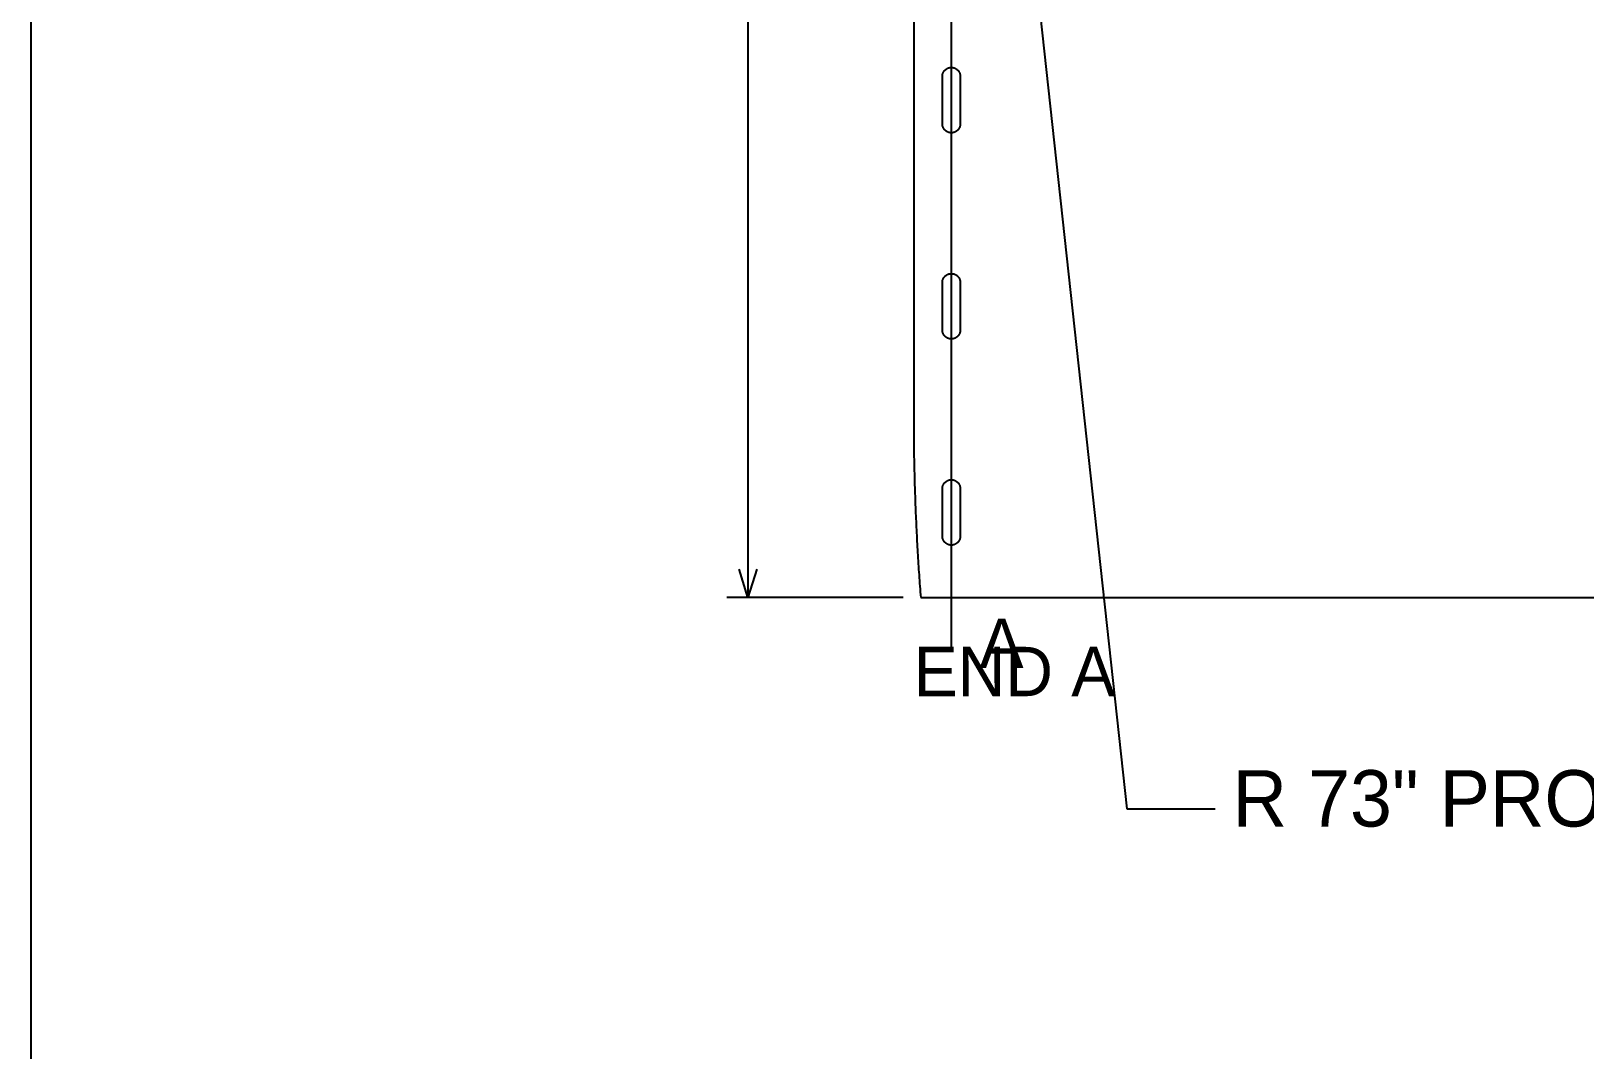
# Model space of a CAD drawing. Header units: inches. Extents: x 4 to 268, y 4 to 172.
# Drawn here: x 3.78 to 52.76, y 64.16 to 96.29 of the extents above; entities that cross this region are included whole.
import ezdxf

# ---------------------------------------------------------------- set-up
doc = ezdxf.new("R2010")
doc.units = ezdxf.units.IN
doc.header["$MEASUREMENT"] = 0

msp = doc.modelspace()

# ---------------------------------------------------------------- linework, layer by layer
at = {"layer": 'ANNOTATION'}
for p, q in [((32.788, 137.459), (32.788, 76.763)), ((26.378, 135.793), (26.378, 78.43)), ((31.656, 132.954), (38.323, 71.763)), ((26.378, 78.43), (26.101, 79.318)), ((26.656, 79.318), (26.378, 78.43)), ((31.267, 78.43), (25.712, 78.43)), ((38.323, 71.763), (41.101, 71.763))]:
    msp.add_line(p, q, dxfattribs=at)
at = {"layer": 'OUTLINE'}
for p, q in [((3.778, 3.778), (3.778, 172.222)), ((31.601, 130.111), (31.601, 84.111)), ((32.562, 95.029), (32.571, 95.04)), ((32.571, 95.04), (32.58, 95.05)), ((32.58, 95.05), (32.589, 95.06)), ((32.589, 95.06), (32.599, 95.07)), ((32.599, 95.07), (32.61, 95.079)), ((32.61, 95.079), (32.621, 95.087)), ((32.621, 95.087), (32.632, 95.095)), ((32.632, 95.095), (32.644, 95.102)), ((32.644, 95.102), (32.656, 95.109)), ((32.656, 95.109), (32.668, 95.115)), ((32.668, 95.115), (32.681, 95.121)), ((32.681, 95.121), (32.693, 95.126)), ((32.693, 95.126), (32.707, 95.13)), ((32.707, 95.13), (32.72, 95.134)), ((32.72, 95.134), (32.733, 95.137)), ((32.733, 95.137), (32.747, 95.139)), ((32.747, 95.139), (32.761, 95.141)), ((32.761, 95.141), (32.774, 95.142)), ((32.774, 95.142), (32.788, 95.142)), ((32.788, 95.142), (32.802, 95.142)), ((32.802, 95.142), (32.816, 95.141)), ((32.816, 95.141), (32.829, 95.139)), ((32.829, 95.139), (32.843, 95.137)), ((32.843, 95.137), (32.857, 95.134)), ((32.857, 95.134), (32.87, 95.13)), ((32.87, 95.13), (32.883, 95.126)), ((32.883, 95.126), (32.896, 95.121)), ((32.896, 95.121), (32.908, 95.115)), ((32.908, 95.115), (32.921, 95.109)), ((32.921, 95.109), (32.933, 95.102)), ((32.933, 95.102), (32.944, 95.095)), ((32.944, 95.095), (32.956, 95.087)), ((32.956, 95.087), (32.967, 95.079)), ((32.967, 95.079), (32.977, 95.07)), ((32.977, 95.07), (32.987, 95.06)), ((32.987, 95.06), (32.997, 95.05)), ((32.997, 95.05), (33.006, 95.04)), ((33.006, 95.04), (33.014, 95.029)), ((32.507, 94.875), (32.508, 94.889)), ((32.507, 94.861), (32.507, 94.875)), ((32.507, 93.361), (32.507, 94.861)), ((32.508, 94.889), (32.51, 94.902)), ((32.51, 94.902), (32.512, 94.916)), ((32.512, 94.916), (32.515, 94.929)), ((32.515, 94.929), (32.519, 94.943)), ((32.519, 94.943), (32.523, 94.956)), ((32.523, 94.956), (32.528, 94.969)), ((32.528, 94.969), (32.534, 94.981)), ((32.534, 94.981), (32.54, 94.994)), ((32.54, 94.994), (32.547, 95.006)), ((32.547, 95.006), (32.554, 95.017)), ((32.554, 95.017), (32.562, 95.029)), ((33.014, 95.029), (33.022, 95.017)), ((33.022, 95.017), (33.029, 95.006)), ((33.029, 95.006), (33.036, 94.994)), ((33.036, 94.994), (33.042, 94.981)), ((33.042, 94.981), (33.048, 94.969)), ((33.048, 94.969), (33.053, 94.956)), ((33.053, 94.956), (33.057, 94.943)), ((33.057, 94.943), (33.061, 94.929)), ((33.061, 94.929), (33.064, 94.916)), ((33.064, 94.916), (33.066, 94.902)), ((33.066, 94.902), (33.068, 94.889)), ((33.068, 94.889), (33.069, 94.875)), ((33.069, 94.875), (33.069, 94.861)), ((33.069, 94.861), (33.069, 93.361)), ((32.507, 93.354), (32.507, 93.361)), ((32.507, 93.347), (32.507, 93.354)), ((32.508, 93.34), (32.507, 93.347)), ((32.508, 93.334), (32.508, 93.34)), ((32.509, 93.327), (32.508, 93.334)), ((32.51, 93.32), (32.509, 93.327)), ((32.511, 93.313), (32.51, 93.32)), ((32.512, 93.306), (32.511, 93.313)), ((32.514, 93.299), (32.512, 93.306)), ((32.515, 93.293), (32.514, 93.299)), ((32.517, 93.286), (32.515, 93.293)), ((32.519, 93.279), (32.517, 93.286)), ((32.521, 93.273), (32.519, 93.279)), ((32.523, 93.266), (32.521, 93.273)), ((32.526, 93.26), (32.523, 93.266)), ((32.528, 93.253), (32.526, 93.26)), ((32.531, 93.247), (32.528, 93.253)), ((32.534, 93.241), (32.531, 93.247)), ((32.537, 93.235), (32.534, 93.241)), ((32.54, 93.229), (32.537, 93.235)), ((32.543, 93.222), (32.54, 93.229)), ((32.547, 93.217), (32.543, 93.222)), ((32.551, 93.211), (32.547, 93.217)), ((32.554, 93.205), (32.551, 93.211)), ((32.558, 93.199), (32.554, 93.205)), ((32.562, 93.194), (32.558, 93.199)), ((32.566, 93.188), (32.562, 93.194)), ((32.571, 93.183), (32.566, 93.188)), ((32.575, 93.177), (32.571, 93.183)), ((32.58, 93.172), (32.575, 93.177)), ((32.584, 93.167), (32.58, 93.172)), ((32.589, 93.162), (32.584, 93.167)), ((32.594, 93.157), (32.589, 93.162)), ((32.599, 93.153), (32.594, 93.157)), ((32.604, 93.148), (32.599, 93.153)), ((32.61, 93.144), (32.604, 93.148)), ((32.615, 93.139), (32.61, 93.144)), ((32.621, 93.135), (32.615, 93.139)), ((32.626, 93.131), (32.621, 93.135)), ((32.632, 93.127), (32.626, 93.131)), ((32.638, 93.123), (32.632, 93.127)), ((32.644, 93.12), (32.638, 93.123)), ((32.65, 93.116), (32.644, 93.12)), ((32.656, 93.113), (32.65, 93.116)), ((32.662, 93.11), (32.656, 93.113)), ((32.668, 93.107), (32.662, 93.11)), ((32.674, 93.104), (32.668, 93.107)), ((32.681, 93.101), (32.674, 93.104)), ((32.687, 93.099), (32.681, 93.101)), ((32.693, 93.096), (32.687, 93.099)), ((32.7, 93.094), (32.693, 93.096)), ((32.707, 93.092), (32.7, 93.094)), ((32.713, 93.09), (32.707, 93.092)), ((32.72, 93.088), (32.713, 93.09)), ((32.727, 93.087), (32.72, 93.088)), ((32.733, 93.085), (32.727, 93.087)), ((32.74, 93.084), (32.733, 93.085)), ((32.747, 93.083), (32.74, 93.084)), ((32.754, 93.082), (32.747, 93.083)), ((32.761, 93.081), (32.754, 93.082)), ((32.768, 93.081), (32.761, 93.081)), ((32.774, 93.08), (32.768, 93.081)), ((32.781, 93.08), (32.774, 93.08)), ((32.788, 93.08), (32.781, 93.08)), ((32.795, 93.08), (32.788, 93.08)), ((32.802, 93.08), (32.795, 93.08)), ((32.809, 93.081), (32.802, 93.08)), ((32.816, 93.081), (32.809, 93.081)), ((32.823, 93.082), (32.816, 93.081)), ((32.829, 93.083), (32.823, 93.082)), ((32.836, 93.084), (32.829, 93.083)), ((32.843, 93.085), (32.836, 93.084)), ((32.85, 93.087), (32.843, 93.085)), ((32.857, 93.088), (32.85, 93.087)), ((32.863, 93.09), (32.857, 93.088)), ((32.87, 93.092), (32.863, 93.09)), ((32.876, 93.094), (32.87, 93.092)), ((32.883, 93.096), (32.876, 93.094)), ((32.889, 93.099), (32.883, 93.096)), ((32.896, 93.101), (32.889, 93.099)), ((32.902, 93.104), (32.896, 93.101)), ((32.908, 93.107), (32.902, 93.104)), ((32.915, 93.11), (32.908, 93.107)), ((32.921, 93.113), (32.915, 93.11)), ((32.927, 93.116), (32.921, 93.113)), ((32.933, 93.12), (32.927, 93.116)), ((32.939, 93.123), (32.933, 93.12)), ((32.944, 93.127), (32.939, 93.123)), ((32.95, 93.131), (32.944, 93.127)), ((32.956, 93.135), (32.95, 93.131)), ((32.961, 93.139), (32.956, 93.135)), ((32.967, 93.144), (32.961, 93.139)), ((32.972, 93.148), (32.967, 93.144)), ((32.977, 93.153), (32.972, 93.148)), ((32.982, 93.157), (32.977, 93.153)), ((32.987, 93.162), (32.982, 93.157)), ((32.992, 93.167), (32.987, 93.162)), ((32.997, 93.172), (32.992, 93.167)), ((33.001, 93.177), (32.997, 93.172)), ((33.006, 93.183), (33.001, 93.177)), ((33.01, 93.188), (33.006, 93.183)), ((33.014, 93.194), (33.01, 93.188)), ((33.018, 93.199), (33.014, 93.194)), ((33.022, 93.205), (33.018, 93.199)), ((33.026, 93.211), (33.022, 93.205)), ((33.029, 93.217), (33.026, 93.211)), ((33.033, 93.222), (33.029, 93.217)), ((33.036, 93.229), (33.033, 93.222)), ((33.039, 93.235), (33.036, 93.229)), ((33.042, 93.241), (33.039, 93.235)), ((33.045, 93.247), (33.042, 93.241)), ((33.048, 93.253), (33.045, 93.247)), ((33.051, 93.26), (33.048, 93.253)), ((33.053, 93.266), (33.051, 93.26)), ((33.055, 93.273), (33.053, 93.266)), ((33.057, 93.279), (33.055, 93.273)), ((33.059, 93.286), (33.057, 93.279)), ((33.061, 93.293), (33.059, 93.286)), ((33.063, 93.299), (33.061, 93.293)), ((33.064, 93.306), (33.063, 93.299)), ((33.065, 93.313), (33.064, 93.306)), ((33.066, 93.32), (33.065, 93.313)), ((33.067, 93.327), (33.066, 93.32)), ((33.068, 93.334), (33.067, 93.327)), ((33.069, 93.34), (33.068, 93.334)), ((33.069, 93.361), (33.069, 93.354)), ((33.069, 93.354), (33.069, 93.347)), ((33.069, 93.347), (33.069, 93.34)), ((32.507, 88.375), (32.508, 88.389)), ((32.507, 88.361), (32.507, 88.375)), ((32.507, 86.861), (32.507, 88.361)), ((32.508, 88.389), (32.51, 88.402)), ((32.51, 88.402), (32.512, 88.416)), ((32.512, 88.416), (32.515, 88.429)), ((32.515, 88.429), (32.519, 88.443)), ((32.519, 88.443), (32.523, 88.456)), ((32.523, 88.456), (32.528, 88.469)), ((32.528, 88.469), (32.534, 88.481)), ((32.534, 88.481), (32.54, 88.494)), ((32.54, 88.494), (32.547, 88.506)), ((32.547, 88.506), (32.554, 88.517)), ((32.554, 88.517), (32.562, 88.529)), ((32.562, 88.529), (32.571, 88.54)), ((32.571, 88.54), (32.58, 88.55)), ((32.58, 88.55), (32.589, 88.56)), ((32.589, 88.56), (32.599, 88.57)), ((32.599, 88.57), (32.61, 88.579)), ((32.61, 88.579), (32.621, 88.587)), ((32.621, 88.587), (32.632, 88.595)), ((32.632, 88.595), (32.644, 88.602)), ((32.644, 88.602), (32.656, 88.609)), ((32.656, 88.609), (32.668, 88.615)), ((32.668, 88.615), (32.681, 88.621)), ((32.681, 88.621), (32.693, 88.626)), ((32.693, 88.626), (32.707, 88.63)), ((32.707, 88.63), (32.72, 88.634)), ((32.72, 88.634), (32.733, 88.637)), ((32.733, 88.637), (32.747, 88.639)), ((32.747, 88.639), (32.761, 88.641)), ((32.761, 88.641), (32.774, 88.642)), ((32.774, 88.642), (32.788, 88.642)), ((32.788, 88.642), (32.802, 88.642)), ((32.802, 88.642), (32.816, 88.641)), ((32.816, 88.641), (32.829, 88.639)), ((32.829, 88.639), (32.843, 88.637)), ((32.843, 88.637), (32.857, 88.634)), ((32.857, 88.634), (32.87, 88.63)), ((32.87, 88.63), (32.883, 88.626)), ((32.883, 88.626), (32.896, 88.621)), ((32.896, 88.621), (32.908, 88.615)), ((32.908, 88.615), (32.921, 88.609)), ((32.921, 88.609), (32.933, 88.602)), ((32.933, 88.602), (32.944, 88.595)), ((32.944, 88.595), (32.956, 88.587)), ((32.956, 88.587), (32.967, 88.579)), ((32.967, 88.579), (32.977, 88.57)), ((32.977, 88.57), (32.987, 88.56)), ((32.987, 88.56), (32.997, 88.55)), ((32.997, 88.55), (33.006, 88.54)), ((33.006, 88.54), (33.014, 88.529)), ((33.014, 88.529), (33.022, 88.517)), ((33.022, 88.517), (33.029, 88.506)), ((33.029, 88.506), (33.036, 88.494)), ((33.036, 88.494), (33.042, 88.481)), ((33.042, 88.481), (33.048, 88.469)), ((33.048, 88.469), (33.053, 88.456)), ((33.053, 88.456), (33.057, 88.443)), ((33.057, 88.443), (33.061, 88.429)), ((33.061, 88.429), (33.064, 88.416)), ((33.064, 88.416), (33.066, 88.402)), ((33.066, 88.402), (33.068, 88.389)), ((33.068, 88.389), (33.069, 88.375)), ((33.069, 88.375), (33.069, 88.361)), ((33.069, 88.361), (33.069, 86.861)), ((32.507, 86.854), (32.507, 86.861)), ((32.507, 86.847), (32.507, 86.854)), ((32.508, 86.84), (32.507, 86.847)), ((32.508, 86.834), (32.508, 86.84)), ((32.509, 86.827), (32.508, 86.834)), ((32.51, 86.82), (32.509, 86.827)), ((32.511, 86.813), (32.51, 86.82)), ((32.512, 86.806), (32.511, 86.813)), ((32.514, 86.799), (32.512, 86.806)), ((32.515, 86.793), (32.514, 86.799)), ((32.517, 86.786), (32.515, 86.793)), ((32.519, 86.779), (32.517, 86.786)), ((32.521, 86.773), (32.519, 86.779)), ((32.523, 86.766), (32.521, 86.773)), ((32.526, 86.76), (32.523, 86.766)), ((32.528, 86.753), (32.526, 86.76)), ((32.531, 86.747), (32.528, 86.753)), ((32.534, 86.741), (32.531, 86.747)), ((32.537, 86.735), (32.534, 86.741)), ((32.54, 86.729), (32.537, 86.735)), ((32.543, 86.722), (32.54, 86.729)), ((32.547, 86.717), (32.543, 86.722)), ((32.551, 86.711), (32.547, 86.717)), ((32.554, 86.705), (32.551, 86.711)), ((32.558, 86.699), (32.554, 86.705)), ((33.022, 86.705), (33.018, 86.699)), ((33.026, 86.711), (33.022, 86.705)), ((33.029, 86.717), (33.026, 86.711)), ((33.033, 86.722), (33.029, 86.717)), ((33.036, 86.729), (33.033, 86.722)), ((33.039, 86.735), (33.036, 86.729)), ((33.042, 86.741), (33.039, 86.735)), ((33.045, 86.747), (33.042, 86.741)), ((33.048, 86.753), (33.045, 86.747)), ((33.051, 86.76), (33.048, 86.753)), ((33.053, 86.766), (33.051, 86.76)), ((33.055, 86.773), (33.053, 86.766)), ((33.057, 86.779), (33.055, 86.773)), ((33.059, 86.786), (33.057, 86.779)), ((33.061, 86.793), (33.059, 86.786)), ((33.063, 86.799), (33.061, 86.793)), ((33.064, 86.806), (33.063, 86.799)), ((33.065, 86.813), (33.064, 86.806)), ((33.066, 86.82), (33.065, 86.813)), ((33.067, 86.827), (33.066, 86.82)), ((33.068, 86.834), (33.067, 86.827)), ((33.069, 86.84), (33.068, 86.834)), ((33.069, 86.861), (33.069, 86.854)), ((33.069, 86.854), (33.069, 86.847)), ((33.069, 86.847), (33.069, 86.84)), ((32.562, 86.694), (32.558, 86.699)), ((32.566, 86.688), (32.562, 86.694)), ((32.571, 86.683), (32.566, 86.688)), ((32.575, 86.677), (32.571, 86.683)), ((32.58, 86.672), (32.575, 86.677)), ((32.584, 86.667), (32.58, 86.672)), ((32.589, 86.662), (32.584, 86.667)), ((32.594, 86.657), (32.589, 86.662)), ((32.599, 86.653), (32.594, 86.657)), ((32.604, 86.648), (32.599, 86.653)), ((32.61, 86.644), (32.604, 86.648)), ((32.615, 86.639), (32.61, 86.644)), ((32.621, 86.635), (32.615, 86.639)), ((32.626, 86.631), (32.621, 86.635)), ((32.632, 86.627), (32.626, 86.631)), ((32.638, 86.623), (32.632, 86.627)), ((32.644, 86.62), (32.638, 86.623)), ((32.65, 86.616), (32.644, 86.62)), ((32.656, 86.613), (32.65, 86.616)), ((32.662, 86.61), (32.656, 86.613)), ((32.668, 86.607), (32.662, 86.61)), ((32.674, 86.604), (32.668, 86.607)), ((32.681, 86.601), (32.674, 86.604)), ((32.687, 86.599), (32.681, 86.601)), ((32.693, 86.596), (32.687, 86.599)), ((32.7, 86.594), (32.693, 86.596)), ((32.707, 86.592), (32.7, 86.594)), ((32.713, 86.59), (32.707, 86.592)), ((32.72, 86.588), (32.713, 86.59)), ((32.727, 86.587), (32.72, 86.588)), ((32.733, 86.585), (32.727, 86.587)), ((32.74, 86.584), (32.733, 86.585)), ((32.747, 86.583), (32.74, 86.584)), ((32.754, 86.582), (32.747, 86.583)), ((32.761, 86.581), (32.754, 86.582)), ((32.768, 86.581), (32.761, 86.581)), ((32.774, 86.58), (32.768, 86.581)), ((32.781, 86.58), (32.774, 86.58)), ((32.788, 86.58), (32.781, 86.58)), ((32.795, 86.58), (32.788, 86.58)), ((32.802, 86.58), (32.795, 86.58)), ((32.809, 86.581), (32.802, 86.58)), ((32.816, 86.581), (32.809, 86.581)), ((32.823, 86.582), (32.816, 86.581)), ((32.829, 86.583), (32.823, 86.582)), ((32.836, 86.584), (32.829, 86.583)), ((32.843, 86.585), (32.836, 86.584)), ((32.85, 86.587), (32.843, 86.585)), ((32.857, 86.588), (32.85, 86.587)), ((32.863, 86.59), (32.857, 86.588)), ((32.87, 86.592), (32.863, 86.59)), ((32.876, 86.594), (32.87, 86.592)), ((32.883, 86.596), (32.876, 86.594)), ((32.889, 86.599), (32.883, 86.596)), ((32.896, 86.601), (32.889, 86.599)), ((32.902, 86.604), (32.896, 86.601)), ((32.908, 86.607), (32.902, 86.604)), ((32.915, 86.61), (32.908, 86.607)), ((32.921, 86.613), (32.915, 86.61)), ((32.927, 86.616), (32.921, 86.613)), ((32.933, 86.62), (32.927, 86.616)), ((32.939, 86.623), (32.933, 86.62)), ((32.944, 86.627), (32.939, 86.623)), ((32.95, 86.631), (32.944, 86.627)), ((32.956, 86.635), (32.95, 86.631)), ((32.961, 86.639), (32.956, 86.635)), ((32.967, 86.644), (32.961, 86.639)), ((32.972, 86.648), (32.967, 86.644)), ((32.977, 86.653), (32.972, 86.648)), ((32.982, 86.657), (32.977, 86.653)), ((32.987, 86.662), (32.982, 86.657)), ((32.992, 86.667), (32.987, 86.662)), ((32.997, 86.672), (32.992, 86.667)), ((33.001, 86.677), (32.997, 86.672)), ((33.006, 86.683), (33.001, 86.677)), ((33.01, 86.688), (33.006, 86.683)), ((33.014, 86.694), (33.01, 86.688)), ((33.018, 86.699), (33.014, 86.694)), ((31.601, 84.111), (31.601, 84.022)), ((31.601, 84.022), (31.601, 83.933)), ((31.601, 83.933), (31.601, 83.845)), ((31.601, 83.845), (31.602, 83.756)), ((31.602, 83.756), (31.602, 83.667)), ((31.602, 83.667), (31.603, 83.578)), ((31.603, 83.578), (31.603, 83.489)), ((31.603, 83.489), (31.604, 83.4)), ((31.604, 83.4), (31.605, 83.311)), ((31.605, 83.311), (31.606, 83.223)), ((31.606, 83.223), (31.607, 83.134)), ((31.607, 83.134), (31.608, 83.045)), ((31.608, 83.045), (31.61, 82.956)), ((31.61, 82.956), (31.611, 82.867)), ((31.611, 82.867), (31.613, 82.778)), ((31.613, 82.778), (31.615, 82.689)), ((31.615, 82.689), (31.616, 82.601)), ((31.616, 82.601), (31.618, 82.512)), ((31.618, 82.512), (31.62, 82.423)), ((31.62, 82.423), (31.622, 82.334)), ((31.622, 82.334), (31.625, 82.245)), ((31.625, 82.245), (31.627, 82.156)), ((31.627, 82.156), (31.629, 82.068)), ((31.629, 82.068), (31.632, 81.979)), ((31.632, 81.979), (31.634, 81.89)), ((31.634, 81.89), (31.637, 81.801)), ((32.507, 81.875), (32.508, 81.889)), ((32.507, 81.861), (32.507, 81.875)), ((32.507, 80.361), (32.507, 81.861)), ((32.508, 81.889), (32.51, 81.902)), ((32.51, 81.902), (32.512, 81.916)), ((32.512, 81.916), (32.515, 81.929)), ((32.515, 81.929), (32.519, 81.943)), ((32.519, 81.943), (32.523, 81.956)), ((32.523, 81.956), (32.528, 81.969)), ((32.528, 81.969), (32.534, 81.981)), ((32.534, 81.981), (32.54, 81.994)), ((32.54, 81.994), (32.547, 82.006)), ((32.547, 82.006), (32.554, 82.017)), ((32.554, 82.017), (32.562, 82.029)), ((32.562, 82.029), (32.571, 82.04)), ((32.571, 82.04), (32.58, 82.05)), ((32.58, 82.05), (32.589, 82.06)), ((32.589, 82.06), (32.599, 82.07)), ((32.599, 82.07), (32.61, 82.079)), ((32.61, 82.079), (32.621, 82.087)), ((32.621, 82.087), (32.632, 82.095)), ((32.632, 82.095), (32.644, 82.102)), ((32.644, 82.102), (32.656, 82.109)), ((32.656, 82.109), (32.668, 82.115)), ((32.668, 82.115), (32.681, 82.121)), ((32.681, 82.121), (32.693, 82.126)), ((32.693, 82.126), (32.707, 82.13)), ((32.707, 82.13), (32.72, 82.134)), ((32.72, 82.134), (32.733, 82.137)), ((32.733, 82.137), (32.747, 82.139)), ((32.747, 82.139), (32.761, 82.141)), ((32.761, 82.141), (32.774, 82.142)), ((32.774, 82.142), (32.788, 82.142)), ((32.788, 82.142), (32.802, 82.142)), ((32.802, 82.142), (32.816, 82.141)), ((32.816, 82.141), (32.829, 82.139)), ((32.829, 82.139), (32.843, 82.137)), ((32.843, 82.137), (32.857, 82.134)), ((32.857, 82.134), (32.87, 82.13)), ((32.87, 82.13), (32.883, 82.126)), ((32.883, 82.126), (32.896, 82.121)), ((32.896, 82.121), (32.908, 82.115)), ((32.908, 82.115), (32.921, 82.109)), ((32.921, 82.109), (32.933, 82.102)), ((32.933, 82.102), (32.944, 82.095)), ((32.944, 82.095), (32.956, 82.087)), ((32.956, 82.087), (32.967, 82.079)), ((32.967, 82.079), (32.977, 82.07)), ((32.977, 82.07), (32.987, 82.06)), ((32.987, 82.06), (32.997, 82.05)), ((32.997, 82.05), (33.006, 82.04)), ((33.006, 82.04), (33.014, 82.029)), ((33.014, 82.029), (33.022, 82.017)), ((33.022, 82.017), (33.029, 82.006)), ((33.029, 82.006), (33.036, 81.994)), ((33.036, 81.994), (33.042, 81.981)), ((33.042, 81.981), (33.048, 81.969)), ((33.048, 81.969), (33.053, 81.956)), ((33.053, 81.956), (33.057, 81.943)), ((33.057, 81.943), (33.061, 81.929)), ((33.061, 81.929), (33.064, 81.916)), ((33.064, 81.916), (33.066, 81.902)), ((33.066, 81.902), (33.068, 81.889)), ((33.068, 81.889), (33.069, 81.875)), ((33.069, 81.875), (33.069, 81.861)), ((33.069, 81.861), (33.069, 80.361)), ((31.637, 81.801), (31.64, 81.712)), ((31.64, 81.712), (31.643, 81.623)), ((31.643, 81.623), (31.646, 81.535)), ((31.646, 81.535), (31.649, 81.446)), ((31.649, 81.446), (31.653, 81.357)), ((31.653, 81.357), (31.656, 81.268)), ((31.656, 81.268), (31.66, 81.179)), ((31.66, 81.179), (31.663, 81.091)), ((31.663, 81.091), (31.667, 81.002)), ((31.667, 81.002), (31.671, 80.913)), ((31.671, 80.913), (31.675, 80.824)), ((31.675, 80.824), (31.679, 80.736)), ((31.679, 80.736), (31.683, 80.647)), ((31.683, 80.647), (31.687, 80.558)), ((31.687, 80.558), (31.692, 80.469)), ((31.692, 80.469), (31.696, 80.38)), ((31.696, 80.38), (31.701, 80.292)), ((32.507, 80.354), (32.507, 80.361)), ((32.507, 80.347), (32.507, 80.354)), ((32.508, 80.34), (32.507, 80.347)), ((32.508, 80.334), (32.508, 80.34)), ((33.069, 80.34), (33.068, 80.334)), ((33.069, 80.361), (33.069, 80.354)), ((33.069, 80.354), (33.069, 80.347)), ((33.069, 80.347), (33.069, 80.34)), ((31.701, 80.292), (31.705, 80.203)), ((31.705, 80.203), (31.71, 80.114)), ((31.71, 80.114), (31.715, 80.026)), ((31.715, 80.026), (31.72, 79.937)), ((31.72, 79.937), (31.725, 79.848)), ((31.725, 79.848), (31.731, 79.759)), ((32.509, 80.327), (32.508, 80.334)), ((32.51, 80.32), (32.509, 80.327)), ((32.511, 80.313), (32.51, 80.32)), ((32.512, 80.306), (32.511, 80.313)), ((32.514, 80.299), (32.512, 80.306)), ((32.515, 80.293), (32.514, 80.299)), ((32.517, 80.286), (32.515, 80.293)), ((32.519, 80.279), (32.517, 80.286)), ((32.521, 80.273), (32.519, 80.279)), ((32.523, 80.266), (32.521, 80.273)), ((32.526, 80.26), (32.523, 80.266)), ((32.528, 80.253), (32.526, 80.26)), ((32.531, 80.247), (32.528, 80.253)), ((32.534, 80.241), (32.531, 80.247)), ((32.537, 80.235), (32.534, 80.241)), ((32.54, 80.229), (32.537, 80.235)), ((32.543, 80.222), (32.54, 80.229)), ((32.547, 80.217), (32.543, 80.222)), ((32.551, 80.211), (32.547, 80.217)), ((32.554, 80.205), (32.551, 80.211)), ((32.558, 80.199), (32.554, 80.205)), ((32.562, 80.194), (32.558, 80.199)), ((32.566, 80.188), (32.562, 80.194)), ((32.571, 80.183), (32.566, 80.188)), ((32.575, 80.177), (32.571, 80.183)), ((32.58, 80.172), (32.575, 80.177)), ((32.584, 80.167), (32.58, 80.172)), ((32.589, 80.162), (32.584, 80.167)), ((32.594, 80.157), (32.589, 80.162)), ((32.599, 80.153), (32.594, 80.157)), ((32.604, 80.148), (32.599, 80.153)), ((32.61, 80.144), (32.604, 80.148)), ((32.615, 80.139), (32.61, 80.144)), ((32.621, 80.135), (32.615, 80.139)), ((32.626, 80.131), (32.621, 80.135)), ((32.632, 80.127), (32.626, 80.131)), ((32.638, 80.123), (32.632, 80.127)), ((32.644, 80.12), (32.638, 80.123)), ((32.65, 80.116), (32.644, 80.12)), ((32.656, 80.113), (32.65, 80.116)), ((32.662, 80.11), (32.656, 80.113)), ((32.668, 80.107), (32.662, 80.11)), ((32.674, 80.104), (32.668, 80.107)), ((32.681, 80.101), (32.674, 80.104)), ((32.687, 80.099), (32.681, 80.101)), ((32.693, 80.096), (32.687, 80.099)), ((32.7, 80.094), (32.693, 80.096)), ((32.707, 80.092), (32.7, 80.094)), ((32.713, 80.09), (32.707, 80.092)), ((32.72, 80.088), (32.713, 80.09)), ((32.727, 80.087), (32.72, 80.088)), ((32.733, 80.085), (32.727, 80.087)), ((32.74, 80.084), (32.733, 80.085)), ((32.747, 80.083), (32.74, 80.084)), ((32.754, 80.082), (32.747, 80.083)), ((32.761, 80.081), (32.754, 80.082)), ((32.768, 80.081), (32.761, 80.081)), ((32.774, 80.08), (32.768, 80.081)), ((32.781, 80.08), (32.774, 80.08)), ((32.788, 80.08), (32.781, 80.08)), ((32.795, 80.08), (32.788, 80.08)), ((32.802, 80.08), (32.795, 80.08)), ((32.809, 80.081), (32.802, 80.08)), ((32.816, 80.081), (32.809, 80.081)), ((32.823, 80.082), (32.816, 80.081)), ((32.829, 80.083), (32.823, 80.082)), ((32.836, 80.084), (32.829, 80.083)), ((32.843, 80.085), (32.836, 80.084)), ((32.85, 80.087), (32.843, 80.085)), ((32.857, 80.088), (32.85, 80.087)), ((32.863, 80.09), (32.857, 80.088)), ((32.87, 80.092), (32.863, 80.09)), ((32.876, 80.094), (32.87, 80.092)), ((32.883, 80.096), (32.876, 80.094)), ((32.889, 80.099), (32.883, 80.096)), ((32.896, 80.101), (32.889, 80.099)), ((32.902, 80.104), (32.896, 80.101)), ((32.908, 80.107), (32.902, 80.104)), ((32.915, 80.11), (32.908, 80.107)), ((32.921, 80.113), (32.915, 80.11)), ((32.927, 80.116), (32.921, 80.113)), ((32.933, 80.12), (32.927, 80.116)), ((32.939, 80.123), (32.933, 80.12)), ((32.944, 80.127), (32.939, 80.123)), ((32.95, 80.131), (32.944, 80.127)), ((32.956, 80.135), (32.95, 80.131)), ((32.961, 80.139), (32.956, 80.135)), ((32.967, 80.144), (32.961, 80.139)), ((32.972, 80.148), (32.967, 80.144)), ((32.977, 80.153), (32.972, 80.148)), ((32.982, 80.157), (32.977, 80.153)), ((32.987, 80.162), (32.982, 80.157)), ((32.992, 80.167), (32.987, 80.162)), ((32.997, 80.172), (32.992, 80.167)), ((33.001, 80.177), (32.997, 80.172)), ((33.006, 80.183), (33.001, 80.177)), ((33.01, 80.188), (33.006, 80.183)), ((33.014, 80.194), (33.01, 80.188)), ((33.018, 80.199), (33.014, 80.194)), ((33.022, 80.205), (33.018, 80.199)), ((33.026, 80.211), (33.022, 80.205)), ((33.029, 80.217), (33.026, 80.211)), ((33.033, 80.222), (33.029, 80.217)), ((33.036, 80.229), (33.033, 80.222)), ((33.039, 80.235), (33.036, 80.229)), ((33.042, 80.241), (33.039, 80.235)), ((33.045, 80.247), (33.042, 80.241)), ((33.048, 80.253), (33.045, 80.247)), ((33.051, 80.26), (33.048, 80.253)), ((33.053, 80.266), (33.051, 80.26)), ((33.055, 80.273), (33.053, 80.266)), ((33.057, 80.279), (33.055, 80.273)), ((33.059, 80.286), (33.057, 80.279)), ((33.061, 80.293), (33.059, 80.286)), ((33.063, 80.299), (33.061, 80.293)), ((33.064, 80.306), (33.063, 80.299)), ((33.065, 80.313), (33.064, 80.306)), ((33.066, 80.32), (33.065, 80.313)), ((33.067, 80.327), (33.066, 80.32)), ((33.068, 80.334), (33.067, 80.327)), ((31.731, 79.759), (31.736, 79.671)), ((31.736, 79.671), (31.741, 79.582)), ((31.741, 79.582), (31.747, 79.493)), ((31.747, 79.493), (31.753, 79.405)), ((31.753, 79.405), (31.758, 79.316)), ((31.758, 79.316), (31.764, 79.227)), ((31.764, 79.227), (31.77, 79.139)), ((31.77, 79.139), (31.776, 79.05)), ((31.776, 79.05), (31.783, 78.961)), ((31.783, 78.961), (31.789, 78.873)), ((31.789, 78.873), (31.795, 78.784)), ((31.795, 78.784), (31.802, 78.695)), ((31.802, 78.695), (31.809, 78.607)), ((31.809, 78.607), (31.815, 78.518)), ((31.815, 78.518), (31.822, 78.43)), ((31.822, 78.43), (97.288, 78.43))]:
    msp.add_line(p, q, dxfattribs=at)

# ---------------------------------------------------------------- texts
at = {"layer": 'ANNOTATION'}
for s, height, p in [('A', 1.556, (33.677, 76.207)), ('END A', 1.5556, (31.601, 75.318)), ('R 73" PROFILE TYP', 1.77778, (41.656, 71.207))]:
    msp.add_text(s, height=height, dxfattribs=at).set_placement(p)

doc.saveas('drawing.dxf')
